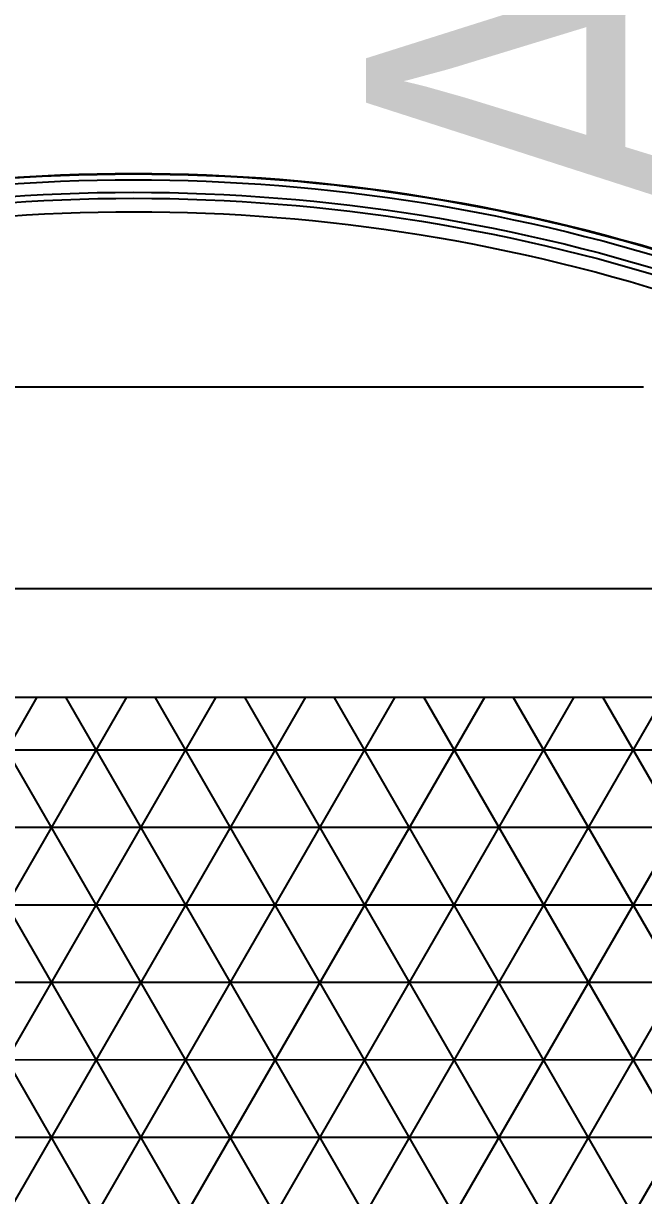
# Model space of a CAD drawing. Header units: millimetres. Extents: x 2698011 to 2856548, y 1019778 to 1210064.
# Drawn here: x 2781023.3 to 2781277.3, y 1123674.5 to 1124154.9 of the extents above; entities that cross this region are included whole.
import ezdxf
from ezdxf.enums import TextEntityAlignment as Align

# ---------------------------------------------------------------- set-up
doc = ezdxf.new("R2010")
doc.units = ezdxf.units.MM
doc.layers.add('_ textos', color=9, linetype='Continuous', lineweight=5)
for name, color, linetype in [('Bloques borde', 9, 'Continuous'), ('Y_ CAJAS', 9, 'Continuous'), ('Y_ Perfiles planta', 9, 'Continuous')]:
    doc.layers.add(name, color=color, linetype=linetype)
doc.styles.add('ARIAL NARROW', font='ARIALN.TTF')

# ---------------------------------------------------------------- blocks, each defined once
blk = doc.blocks.new('MM700x200-60 m')
at = {"layer": '_ textos', "style": 'ARIAL NARROW'}
blk.add_attdef('S-01', text='', height=150, dxfattribs=at).set_placement((230.31, 387.41), align=Align.MIDDLE_CENTER)
blk.add_attdef('0.70X0.20M', text='', height=80, dxfattribs=at).set_placement((698.47, 133.59), align=Align.MIDDLE_RIGHT)
blk = doc.blocks.new('CO ALURA_  2500 tras 1120 CE ESQ - Inc')
h = blk.add_hatch()
h.set_pattern_fill('NET3', color=256, scale=0.01)
h.set_pattern_definition([(0, (-248.992887, 105.614643), (0, 0.03175), []), (60, (-248.992887, 105.614643), (-0.0274963066, 0.015875), []), (120, (-248.992887, 105.614643), (-0.0274963066, -0.015875), [])])
h.paths.add_polyline_path([(0.48619, 1.15222), (0.00619, 1.15222), (0.00619, 0.0846), (0.48619, 0.0846)])
at = {"layer": 'Bloques borde', "linetype": 'Continuous'}
for p, q in [((0.00619, 0.0846), (0.48619, 0.0846)), ((0.00643, 0.04), (0.48656, 0.04)), ((0.00643, 0.04), (0.48656, 0.04))]:
    blk.add_line(p, q, dxfattribs=at)
at = {"layer": 'Bloques borde'}
blk.add_line((0.4553, -0.04249), (0.03769, -0.04249), dxfattribs=at)
blk.add_line((0.4553, -0.04249), (0.03769, -0.04249), dxfattribs=at)
at = {"layer": 'Bloques borde', "linetype": 'Continuous'}
for radius, end in [(0.73585, 288.34652), (0.73585, 288.34652), (0.7438, 288.31388), (0.7438, 288.31388), (0.74135, 288.34652), (0.74135, 288.34652), (0.74891, 288.31924), (0.74891, 288.31924), (0.75152, 288.3254), (0.75152, 288.3254), (0.7513, 288.32405), (0.7513, 288.32405)]:
    blk.add_arc((0.24649, 0.62145), radius, 251.65348, end, dxfattribs=at)

msp = doc.modelspace()

# ---------------------------------------------------------------- block references
at = {"layer": 'Y_ CAJAS', "xscale": -1000, "yscale": 1000, "zscale": 1000, "rotation": 179.9977225467084}
msp.add_blockref('CO ALURA_  2500 tras 1120 CE ESQ - Inc', (2780822.006, 1123963.349, -0.388), dxfattribs=at)
at = {"layer": 'Y_ Perfiles planta'}
ref = msp.add_blockref('MM700x200-60 m', (2781626.054, 1124086.919, 1334.864), dxfattribs=dict(at, rotation=89.99772254670827))
ref.add_attrib('S-01', 'AN-01', dxfattribs={"layer": '_ textos', "height": 150, "rotation": 89.99772, "style": 'ARIAL NARROW'}).set_placement((2781238.651, 1124317.248, 1334.864), align=Align.MIDDLE_CENTER)

doc.saveas('drawing.dxf')
